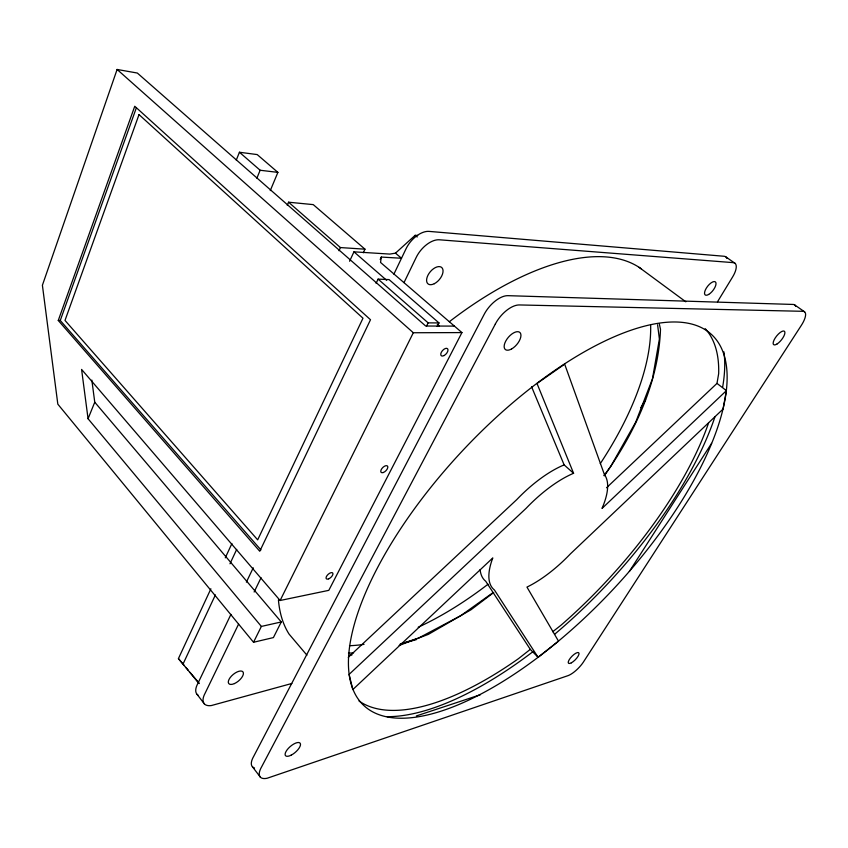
<?xml version="1.0" encoding="UTF-8"?>
<svg xmlns="http://www.w3.org/2000/svg" width="848" height="848" viewBox="0 0 848 848"><rect width="100%" height="100%" fill="white"/><g stroke="black" fill="none" stroke-linecap="round" stroke-linejoin="round"><path stroke-width="1.27" d="M349.599 261.269L353.945 251.835L389.836 254.082L395.475 253.16L401.496 258.258L381.314 257.061L380.54 262.445L461.937 332.586L328.812 590.346L280.116 600.49L81.588 369.421L88.065 418.742L261.375 626.428L281.271 621.955L94.753 402.206L91.838 380.095M606.521 487.759L716.984 383.391L718.659 373.703A254.495 104.527 -46.8 0 0 705.218 328.674M716.984 383.391L726.418 390.652L723.037 409.086L570.418 553.861A79.818 31.747 -46.7 0 1 526.958 587.092L558.493 641.141L538.077 657.285L530.297 649.367L485.703 581.23A79.383 32.213 -46.7 0 1 480.138 569.549M454.411 326.098L425.675 326.024L137.344 73.045L117.109 69.462L42.4 285.257L57.823 404.157L253.531 642.265L273.406 637.59L281.271 621.955M58.268 320.47L134.747 106.254L370.502 319.738L259.764 551.253L58.268 320.47L60.261 320.48L260.919 549.917M60.261 320.48L136.358 107.813M236.285 160.102L239.433 152.248L257.198 154.58L277.89 172.377L270.268 190.609M88.065 418.742L94.753 402.206M256.88 178.175L260.135 170.247L239.433 152.248M287.26 205.301L288.574 202.206L313.251 204.622L364.969 249.174L363.304 252.768M338.999 250.732L340.43 247.574L364.969 249.174M210.887 588.819L178.419 658.599L199.057 683.573M225.271 557.836L231.907 543.547M182.871 664.387L215.392 594.914M229.978 563.772L236.698 549.398M380.18 259.446L381.314 257.061M376.099 283.349L378.102 279.13L389.062 279.586L438.999 322.929L437.208 326.459M230.942 614.365L197.785 683.605A21.9 10.144 -39.3 0 0 198.029 695.148M246.386 582.131L253.245 567.81M393.896 274.148L405.895 249.079A21.359 12.36 -50.8 0 1 429.247 231.409L724.118 256.266A16.483 6.816 -52.5 0 1 726.916 258.449M238.574 624.139L205.142 693.166A22.016 10.038 -39.4 0 0 211.364 705.547L291.839 683.477M254.135 592.01L261.057 577.732M403.998 282.628L416.103 257.633A21.497 12.254 -50.7 0 1 439.561 239.804L733.244 262.636A16.557 6.742 -52.4 0 1 732.64 276.914L717.482 301.814M253.531 642.265L261.375 626.428M280.116 600.49L413.315 332.745L461.937 332.586M426.533 326.077L428.145 322.865L438.999 322.929M640.812 407.697L645.604 399.758M629.375 571.425L711.589 443.334M604.306 475.728C634.686 432.681 658.589 382.724 660.497 329.278L659.373 324.212M603.999 475.633L610.899 466.167L635.756 422.039L652.441 378.897L659.384 339.062L657.592 324.731M726.418 390.652L602.006 508.44A79.818 31.747 -46.7 0 0 604.433 474.626L564.662 364.152L537.007 383.476L573.587 473.279A79.818 31.747 -46.7 0 0 526.11 508.323L349.079 674.414L352.832 689.562L492.805 557.931A79.818 31.747 -46.7 0 0 494.384 589.932L538.077 657.285M348.274 657.338L516.771 499.599A79.383 32.213 -46.7 0 1 564.132 464.895L531.558 386.709M395.475 253.16L415.16 235.32L417.682 235.521M530.297 649.367L518.435 658.695A254.495 104.527 -46.8 0 1 359.011 700.989M552.726 631.728L560.963 625.252A254.495 104.527 -46.8 0 0 708.61 422.855M493.727 592.529L470.969 609.786L428.357 634.368L399.154 645.466M493.07 592.604L460.718 615.701L418.477 638.12L400.129 644.109M416.347 715.945L480.424 694.724M401.019 643.717L416.357 639.636M349.44 655.207L352.047 654.857M348.454 653.172L353.605 652.843M260.135 170.247L277.89 172.377M725.867 256.912L734.972 263.262M794.788 304.994L804.582 311.831M639.085 267.332L685.82 301.803M415.16 235.32L417.195 236.995M353.945 251.835L386.677 280.317M437.282 324.339L439.264 326.067M378.102 279.13L428.145 322.865M288.574 202.206L340.43 247.574M564.132 464.895L573.587 473.279M117.109 69.462L413.315 332.745M306.934 655.186L289.062 634.092A254.782 117.257 -46.8 0 1 278.43 599.875M178.419 658.599L184.186 665.436M185.829 667.387L188.298 670.312M189.941 672.273L199.004 683.011M197.054 694.332L204.347 703.872M252.439 766.783L260.357 777.128M650.649 325.272A243.026 113.547 -46.8 0 1 600.289 463.612M488.066 584.198A243.026 113.547 -46.8 0 1 418.191 627.234M364.057 644.342A243.026 113.547 -46.8 0 1 349.482 645.71M449.334 321.721A254.782 117.257 -46.8 0 1 641.258 268.816M254.517 767.991A22.822 9.296 -40.3 0 1 253.732 756.278L484.049 314.597A22.43 11.512 -50.1 0 1 508.153 295.676L793.166 304.453A17.098 6.19 -51.7 0 1 795.678 306.446M723.916 351.856A263.686 108.406 -46.8 0 1 722.613 387.271M714.928 416.898A263.686 108.406 -46.8 0 1 554.592 634.304M533.148 651.529A263.686 108.406 -46.8 0 1 387.112 716.666M139.019 114.597L64.999 320.417L257.675 539.858L362.986 318.212L139.019 114.597M495.327 324.053L261.725 766.666A22.96 9.169 -40.4 0 0 267.173 778.241L568.245 675.57A15.296 4.971 -45.6 0 0 583.201 662.362L801.318 325.399A17.193 6.095 -51.5 0 0 802.982 311.311L519.548 304.951A22.589 11.384 -50 0 0 495.327 324.053M328.674 578.845A4.314 2.046 -42.6 0 0 332.829 573.174A4.314 2.046 -42.6 0 0 327.01 575.601A4.314 2.046 -42.6 0 0 328.674 578.845M444.14 355.524A4.706 2.47 -48.5 0 0 447.617 348.793A4.706 2.47 -48.5 0 0 441.352 352.238A4.706 2.47 -48.5 0 0 444.14 355.524M383.317 472.516A4.484 2.258 -45.2 0 0 387.727 466.442A4.484 2.258 -45.2 0 0 381.833 468.605A4.484 2.258 -45.2 0 0 383.317 472.516M470.248 699.399A254.252 102.354 -46.8 0 0 724.796 357.602A254.252 102.354 -46.8 0 0 418.106 503.818A254.252 102.354 -46.8 0 0 470.248 699.399M291.129 755.176A9.604 3.848 -40.7 0 0 300.15 743.219A9.604 3.848 -40.7 0 0 287.133 749.823A9.604 3.848 -40.7 0 0 291.129 755.176M511.545 348.984A11.225 5.565 -49.7 0 0 520.28 332.914A11.225 5.565 -49.7 0 0 505.821 340.96A11.225 5.565 -49.7 0 0 511.545 348.984M777.022 344.002A8.597 3.085 -51.3 0 0 784.813 331.897A8.597 3.085 -51.3 0 0 775.22 337.96A8.597 3.085 -51.3 0 0 777.022 344.002M571.372 662.829A7.346 2.417 -45.6 0 0 579.014 653.278A7.346 2.417 -45.6 0 0 570.481 657.921A7.346 2.417 -45.6 0 0 571.372 662.829M234.472 683.562A9.211 4.219 -39.8 0 0 242.984 671.902A9.211 4.219 -39.8 0 0 230.084 677.722A9.211 4.219 -39.8 0 0 234.472 683.562M434.324 283.698A10.685 6 -50.3 0 0 442.179 268A10.685 6 -50.3 0 0 427.933 275.282A10.685 6 -50.3 0 0 434.324 283.698M708.663 294.457A8.289 3.403 -52.1 0 0 715.86 282.575A8.289 3.403 -52.1 0 0 706.299 288.182A8.289 3.403 -52.1 0 0 708.663 294.457"/></g></svg>
